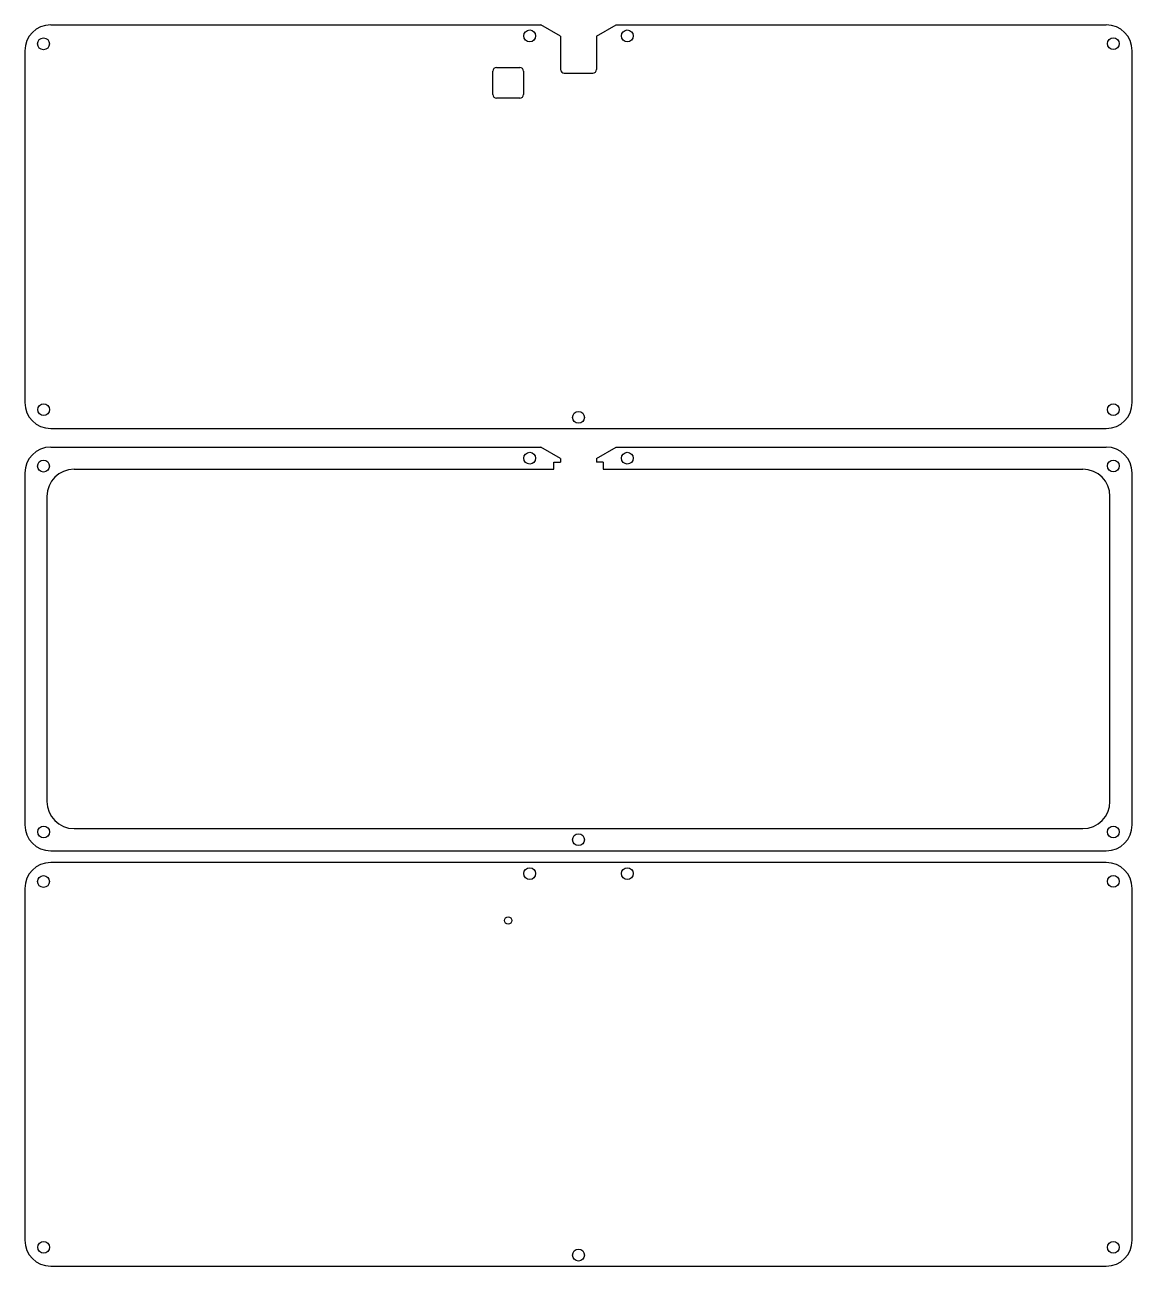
# Model space of a CAD drawing. Extents: x -7 to 293, y -7 to 557.
# Drawn here: x -6.9 to 292.8, y 221.4 to 557.4 of the extents above; entities that cross this region are included whole.
import ezdxf

# ---------------------------------------------------------------- set-up
doc = ezdxf.new("R2010")
doc.units = 0
doc.header["$MEASUREMENT"] = 0

msp = doc.modelspace()

# ---------------------------------------------------------------- linework, layer by layer
at = {"linetype": 'Continuous'}
for p, q in [((0.09, 557.36), (132.76, 557.36)), ((138.12, 554.26), (132.76, 557.36)), ((147.82, 554.26), (153.18, 557.36)), ((153.18, 557.36), (285.84, 557.36)), ((138.12, 554.26), (138.12, 545.26)), ((147.82, 554.26), (147.82, 545.26)), ((-6.91, 550.36), (-6.91, 455.11)), ((292.84, 455.11), (292.84, 550.36)), ((119.79, 538.51), (119.79, 544.81)), ((120.79, 545.81), (127.09, 545.81)), ((128.09, 544.81), (128.09, 538.51)), ((139.12, 544.26), (146.82, 544.26)), ((127.09, 537.51), (120.79, 537.51)), ((0.09, 448.11), (285.84, 448.11)), ((0.09, 443.07), (132.76, 443.07)), ((138.12, 439.98), (132.76, 443.07)), ((147.82, 439.98), (153.18, 443.07)), ((153.18, 443.07), (285.84, 443.07)), ((6.44, 437.07), (136.25, 437.07)), ((136.25, 437.07), (136.25, 438.98)), ((136.25, 438.98), (138.12, 438.98)), ((138.12, 439.98), (138.12, 438.98)), ((147.82, 439.98), (147.82, 438.98)), ((149.68, 438.98), (147.82, 438.98)), ((149.68, 438.98), (149.68, 437.07)), ((149.68, 437.07), (279.49, 437.07)), ((-6.91, 436.07), (-6.91, 340.82)), ((292.84, 340.82), (292.84, 436.07)), ((-0.91, 429.72), (-0.91, 347.17)), ((286.84, 347.17), (286.84, 429.72)), ((6.44, 339.82), (279.49, 339.82)), ((0.09, 333.82), (285.84, 333.82)), ((285.84, 330.65), (0.09, 330.65)), ((-6.91, 323.65), (-6.91, 228.4)), ((292.84, 228.4), (292.84, 323.65)), ((0.09, 221.4), (285.84, 221.4))]:
    msp.add_line(p, q, dxfattribs=at)
for centre, radius in [((129.76, 554.36), 1.6), ((156.18, 554.36), 1.6), ((-1.85, 552.21), 1.6), ((287.74, 552.26), 1.6), ((-1.8, 453.21), 1.6), ((287.74, 453.21), 1.6), ((142.97, 451.11), 1.6), ((129.76, 440.07), 1.6), ((156.18, 440.07), 1.6), ((-1.85, 437.93), 1.6), ((287.74, 437.97), 1.6), ((-1.8, 338.92), 1.6), ((287.74, 338.92), 1.6), ((142.97, 336.82), 1.6), ((129.76, 327.65), 1.6), ((156.18, 327.65), 1.6), ((-1.85, 325.5), 1.6), ((287.74, 325.55), 1.6), ((123.94, 314.95), 1), ((-1.8, 226.5), 1.6), ((142.97, 224.4), 1.6), ((287.74, 226.5), 1.6)]:
    msp.add_circle(centre, radius, dxfattribs=at)
for centre, radius, start, end in [((0.09, 550.36), 7, 90, 180), ((285.84, 550.36), 7, 0, 90), ((120.79, 544.81), 1, 90, 180), ((127.09, 544.81), 1, 0, 90), ((139.12, 545.26), 1, 180, 270), ((146.82, 545.26), 1, 270, 0), ((120.79, 538.51), 1, 180, 270), ((127.09, 538.51), 1, 270, 0), ((0.09, 455.11), 7, 180, 270), ((285.84, 455.11), 7, 270, 0), ((0.09, 436.07), 7, 90, 180), ((285.84, 436.07), 7, 0, 90), ((6.44, 429.72), 7.35, 90, 180), ((279.49, 429.72), 7.35, 0, 90), ((6.44, 347.17), 7.35, 180, 270), ((279.49, 347.17), 7.35, 270, 0), ((0.09, 340.82), 7, 180, 270), ((285.84, 340.82), 7, 270, 0), ((0.09, 323.65), 7, 90, 180), ((285.84, 323.65), 7, 0, 90), ((0.09, 228.4), 7, 180, 270), ((285.84, 228.4), 7, 270, 0)]:
    msp.add_arc(centre, radius, start, end, dxfattribs=at)

doc.saveas('drawing.dxf')
